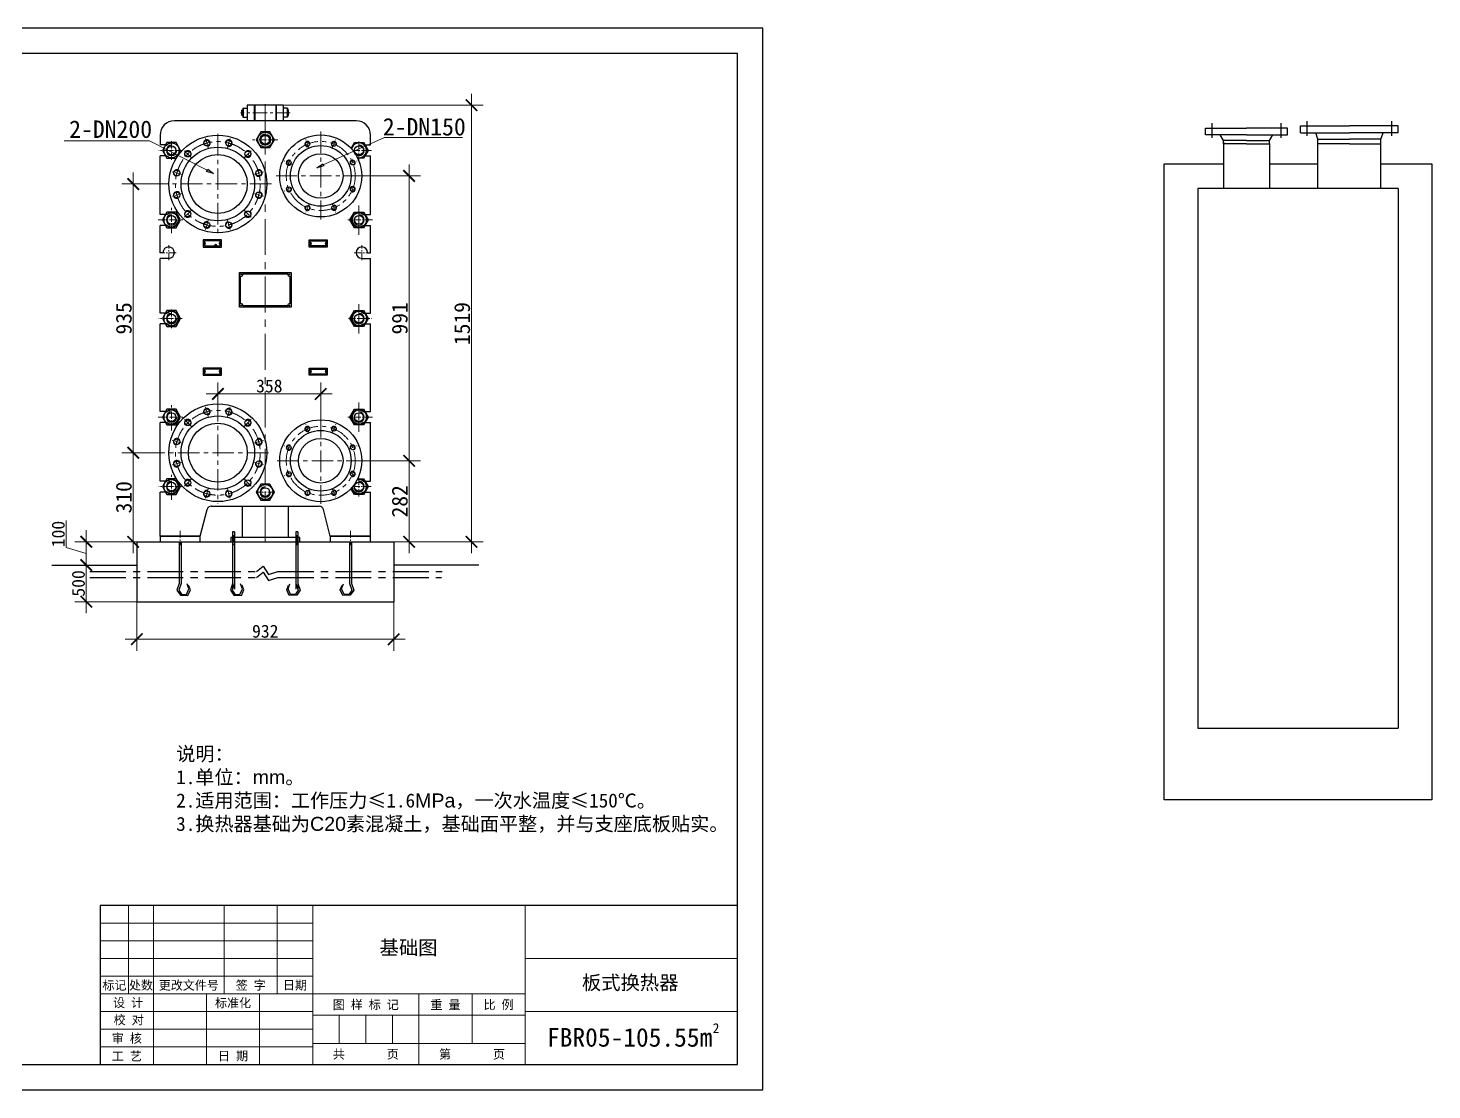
# Model space of a CAD drawing. Header units: millimetres. Extents: x 1175 to 55039, y -8947 to 3493.
# Drawn here: x 50155 to 55039, y -8947 to -5252 of the extents above; entities that cross this region are included whole.
import ezdxf
from ezdxf.enums import TextEntityAlignment as Align

# ---------------------------------------------------------------- set-up
doc = ezdxf.new("R2010")
doc.units = ezdxf.units.MM
doc.header["$LTSCALE"] = 10
doc.header["$MEASUREMENT"] = 0
doc.linetypes.add('CENTER', pattern=[2, 1.25, -0.25, 0.25, -0.25])
for name, color, linetype in [('1轮廓实线层', 7, 'Continuous'), ('2细线层', 4, 'Continuous'), ('3中心线层', 1, 'CENTER'), ('5剖面线层', 2, 'Continuous'), ('6文字层', 3, 'Continuous'), ('7标注层', 4, 'Continuous'), ('图框层', 7, 'Continuous'), ('粗实线', 7, 'Continuous')]:
    doc.layers.add(name, color=color, linetype=linetype)
doc.styles.get("Standard").update_dxf_attribs({"font": ''})
doc.styles.get('Standard').set_extended_font_data('SimSun')
doc.dimstyles.new('TH_GBDIM', dxfattribs={"dimscale": 10, "dimtxt": 4.5, "dimasz": 4, "dimexe": 4, "dimexo": 0, "dimgap": 0.5, "dimtad": 1, "dimdec": 0, "dimzin": 0, "dimdsep": 46, "dimtxsty": 'Standard', "dimblk": 'ARCHTICK', "dimcen": 2.5, "dimdle": 4, "dimclrd": 2, "dimclre": 3, "dimclrt": 3, "dimadec": 0, "dimazin": 0, "dimtfac": 0.714286, "dimtdec": 0, "dimtmove": 0, "dimatfit": 3, "dimfxl": 0, "dimtolj": 1, "dimtzin": 0, "dimlwd": 13, "dimlwe": 9, "dimarcsym": 0})

# ---------------------------------------------------------------- blocks, each defined once
blk = doc.blocks.new('*U31', base_point=(2786.6, 3693.4))
at = {"ltscale": 10}
blk.add_circle((2786.6, 3693.4), 26.1, dxfattribs=at)
at = {"layer": '1轮廓实线层', "ltscale": 10}
for p, q in [((2770.7, 3720.9), (2754.9, 3693.4)), ((2802.5, 3720.9), (2770.7, 3720.9)), ((2818.4, 3693.4), (2802.5, 3720.9)), ((2754.9, 3693.4), (2770.7, 3665.9)), ((2770.7, 3665.9), (2802.5, 3665.9)), ((2802.5, 3665.9), (2818.4, 3693.4))]:
    blk.add_line(p, q, dxfattribs=at)
blk.add_circle((2786.6, 3693.4), 15.3, dxfattribs=at)
at = {"layer": '2细线层', "ltscale": 10}
blk.add_arc((2786.6, 3693.4), 18, 90, 0, dxfattribs=at)
at = {"layer": '7标注层', "ltscale": 10}
blk.add_point((2786.6, 3693.4), dxfattribs=at)
blk = doc.blocks.new('_ARCHTICK')
at = {"color": 0, "linetype": 'ByBlock', "const_width": 0.15}
blk.add_lwpolyline([(-0.5, -0.5), (0.5, 0.5)], dxfattribs=at)
blk = doc.blocks.new('*D36')
at = {"layer": '1轮廓实线层', "color": 2, "lineweight": 13, "ltscale": 10}
blk.add_line((51480.8, -7079.7), (51480.8, -6717.7), dxfattribs=at)
at = {"layer": '1轮廓实线层', "color": 3, "lineweight": 9, "ltscale": 10}
for p, q in [((51337, -6757.7), (51520.8, -6757.7)), ((51346.3, -7039.7), (51520.8, -7039.7))]:
    blk.add_line(p, q, dxfattribs=at)
at = {"layer": 'Defpoints', "color": 0, "ltscale": 10}
for p in [(51337, -6757.7), (51480.8, -6757.7), (51346.3, -7039.7)]:
    blk.add_point(p, dxfattribs=at)
at = {"layer": '1轮廓实线层', "color": 2, "lineweight": 13, "ltscale": 10, "xscale": 40, "yscale": 40, "zscale": 40}
for p, rotation in [((51480.8, -6757.7), 90), ((51480.8, -7039.7), 270)]:
    blk.add_blockref('_ARCHTICK', p, dxfattribs=dict(at, rotation=rotation))
at = {"layer": '1轮廓实线层', "color": 3, "ltscale": 10, "insert": (51448.3, -6898.7), "char_height": 55, "attachment_point": 5, "rotation": 90}
blk.add_mtext('\\A1;282', dxfattribs=at)
blk = doc.blocks.new('*D37')
at = {"layer": '1轮廓实线层', "color": 2, "lineweight": 13, "ltscale": 10}
blk.add_line((51480.8, -6797.7), (51480.8, -5726.7), dxfattribs=at)
at = {"layer": '1轮廓实线层', "color": 3, "lineweight": 9, "ltscale": 10}
for p, q in [((51330.2, -5766.7), (51520.8, -5766.7)), ((51337, -6757.7), (51520.8, -6757.7))]:
    blk.add_line(p, q, dxfattribs=at)
at = {"layer": 'Defpoints', "color": 0, "ltscale": 10}
for p in [(51330.2, -5766.7), (51480.8, -5766.7), (51337, -6757.7)]:
    blk.add_point(p, dxfattribs=at)
at = {"layer": '1轮廓实线层', "color": 2, "lineweight": 13, "ltscale": 10, "xscale": 40, "yscale": 40, "zscale": 40}
for p, rotation in [((51480.8, -5766.7), 90), ((51480.8, -6757.7), 270)]:
    blk.add_blockref('_ARCHTICK', p, dxfattribs=dict(at, rotation=rotation))
at = {"layer": '1轮廓实线层', "color": 3, "ltscale": 10, "insert": (51448.3, -6262.2), "char_height": 55, "attachment_point": 5, "rotation": 90}
blk.add_mtext('\\A1;991', dxfattribs=at)
blk = doc.blocks.new('*D38')
at = {"layer": '1轮廓实线层', "color": 2, "lineweight": 13, "ltscale": 10}
blk.add_line((50520.9, -7079.7), (50520.9, -6689.7), dxfattribs=at)
at = {"layer": '1轮廓实线层', "color": 3, "lineweight": 9, "ltscale": 10}
for p, q in [((50631.5, -6729.7), (50480.9, -6729.7)), ((50614.3, -7039.7), (50480.9, -7039.7))]:
    blk.add_line(p, q, dxfattribs=at)
at = {"layer": 'Defpoints', "color": 0, "ltscale": 10}
for p in [(50520.9, -6729.7), (50631.5, -6729.7), (50614.3, -7039.7)]:
    blk.add_point(p, dxfattribs=at)
at = {"layer": '1轮廓实线层', "color": 2, "lineweight": 13, "ltscale": 10, "xscale": 40, "yscale": 40, "zscale": 40}
for p, rotation in [((50520.9, -6729.7), 90), ((50520.9, -7039.7), 270)]:
    blk.add_blockref('_ARCHTICK', p, dxfattribs=dict(at, rotation=rotation))
at = {"layer": '1轮廓实线层', "color": 3, "ltscale": 10, "insert": (50488.4, -6884.7), "char_height": 55, "attachment_point": 5, "rotation": 90}
blk.add_mtext('\\A1;310', dxfattribs=at)
blk = doc.blocks.new('*D39')
at = {"layer": '1轮廓实线层', "color": 2, "lineweight": 13, "ltscale": 10}
blk.add_line((50520.9, -6769.7), (50520.9, -5754.7), dxfattribs=at)
at = {"layer": '1轮廓实线层', "color": 3, "lineweight": 9, "ltscale": 10}
for p, q in [((50638, -5794.7), (50480.9, -5794.7)), ((50631.5, -6729.7), (50480.9, -6729.7))]:
    blk.add_line(p, q, dxfattribs=at)
at = {"layer": 'Defpoints', "color": 0, "ltscale": 10}
for p in [(50520.9, -5794.7), (50638, -5794.7), (50631.5, -6729.7)]:
    blk.add_point(p, dxfattribs=at)
at = {"layer": '1轮廓实线层', "color": 2, "lineweight": 13, "ltscale": 10, "xscale": 40, "yscale": 40, "zscale": 40}
for p, rotation in [((50520.9, -5794.7), 90), ((50520.9, -6729.7), 270)]:
    blk.add_blockref('_ARCHTICK', p, dxfattribs=dict(at, rotation=rotation))
at = {"layer": '1轮廓实线层', "color": 3, "ltscale": 10, "insert": (50488.4, -6262.2), "char_height": 55, "attachment_point": 5, "rotation": 90}
blk.add_mtext('\\A1;935', dxfattribs=at)
blk = doc.blocks.new('*D40')
at = {"layer": '1轮廓实线层', "color": 2, "lineweight": 13, "ltscale": 10}
blk.add_line((51697.9, -5480.7), (51697.9, -7079.7), dxfattribs=at)
at = {"layer": '1轮廓实线层', "color": 3, "lineweight": 9, "ltscale": 10}
for p, q in [((51042.9, -5520.7), (51737.9, -5520.7)), ((51346.3, -7039.7), (51737.9, -7039.7))]:
    blk.add_line(p, q, dxfattribs=at)
at = {"layer": 'Defpoints', "color": 0, "ltscale": 10}
for p in [(51042.9, -5520.7), (51346.3, -7039.7), (51697.9, -7039.7)]:
    blk.add_point(p, dxfattribs=at)
at = {"layer": '1轮廓实线层', "color": 2, "lineweight": 13, "ltscale": 10, "xscale": 40, "yscale": 40, "zscale": 40}
for p, rotation in [((51697.9, -5520.7), 90), ((51697.9, -7039.7), 270)]:
    blk.add_blockref('_ARCHTICK', p, dxfattribs=dict(at, rotation=rotation))
at = {"layer": '1轮廓实线层', "color": 3, "ltscale": 10, "insert": (51665.4, -6280.2), "char_height": 55, "attachment_point": 5, "rotation": 90}
blk.add_mtext('\\A1;1519', dxfattribs=at)
blk = doc.blocks.new('*D41')
at = {"layer": '1轮廓实线层', "color": 3, "lineweight": 9, "ltscale": 10}
for p, q in [((50533.5, -7248), (50533.5, -7418.6)), ((51427, -7248), (51427, -7418.6))]:
    blk.add_line(p, q, dxfattribs=at)
at = {"layer": '1轮廓实线层', "color": 2, "lineweight": 13, "ltscale": 10}
blk.add_line((51467, -7378.6), (50493.5, -7378.6), dxfattribs=at)
at = {"layer": 'Defpoints', "color": 0, "ltscale": 10}
for p in [(50533.5, -7248), (51427, -7248), (50533.5, -7378.6)]:
    blk.add_point(p, dxfattribs=at)
at = {"layer": '1轮廓实线层', "color": 2, "lineweight": 13, "ltscale": 10, "xscale": 40, "yscale": 40, "zscale": 40, "rotation": 180}
blk.add_blockref('_ARCHTICK', (50533.5, -7378.6), dxfattribs=at)
at = {"layer": '1轮廓实线层', "color": 2, "lineweight": 13, "ltscale": 10, "xscale": 40, "yscale": 40, "zscale": 40}
blk.add_blockref('_ARCHTICK', (51427, -7378.6), dxfattribs=at)
at = {"layer": '1轮廓实线层', "color": 3, "ltscale": 10, "insert": (50980.3, -7351.1), "char_height": 45, "attachment_point": 5}
blk.add_mtext('\\A1;932', dxfattribs=at)
blk = doc.blocks.new('*D42')
at = {"layer": '1轮廓实线层', "color": 3, "lineweight": 9, "ltscale": 10}
for p, q in [((50533.5, -7120.8), (50317.8, -7120.8)), ((50533.5, -7248), (50317.8, -7248))]:
    blk.add_line(p, q, dxfattribs=at)
at = {"layer": '1轮廓实线层', "color": 2, "lineweight": 13, "ltscale": 10}
blk.add_line((50357.8, -7288), (50357.8, -7080.8), dxfattribs=at)
at = {"layer": 'Defpoints', "color": 0, "ltscale": 10}
for p in [(50357.8, -7120.8), (50533.5, -7120.8), (50533.5, -7248)]:
    blk.add_point(p, dxfattribs=at)
at = {"layer": '1轮廓实线层', "color": 2, "lineweight": 13, "ltscale": 10, "xscale": 40, "yscale": 40, "zscale": 40}
for p, rotation in [((50357.8, -7120.8), 90), ((50357.8, -7248), 270)]:
    blk.add_blockref('_ARCHTICK', p, dxfattribs=dict(at, rotation=rotation))
at = {"layer": '1轮廓实线层', "color": 3, "ltscale": 10, "insert": (50330.3, -7184.4), "char_height": 45, "attachment_point": 5, "rotation": 90}
blk.add_mtext('\\A1;500', dxfattribs=at)
blk = doc.blocks.new('*D43')
at = {"layer": '1轮廓实线层', "color": 2, "lineweight": 13, "ltscale": 10}
for p, q in [((50287.8, -7059.3), (50287.8, -6965.8)), ((50357.8, -7160.8), (50357.8, -6999.7)), ((50357.8, -7080.3), (50287.8, -7059.3))]:
    blk.add_line(p, q, dxfattribs=at)
at = {"layer": '1轮廓实线层', "color": 3, "lineweight": 9, "ltscale": 10}
for p, q in [((50533.5, -7039.7), (50317.8, -7039.7)), ((50533.5, -7120.8), (50317.8, -7120.8))]:
    blk.add_line(p, q, dxfattribs=at)
at = {"layer": 'Defpoints', "color": 0, "ltscale": 10}
for p in [(50357.8, -7039.7), (50533.5, -7039.7), (50533.5, -7120.8)]:
    blk.add_point(p, dxfattribs=at)
at = {"layer": '1轮廓实线层', "color": 2, "lineweight": 13, "ltscale": 10, "xscale": 40, "yscale": 40, "zscale": 40}
for p, rotation in [((50357.8, -7039.7), 90), ((50357.8, -7120.8), 270)]:
    blk.add_blockref('_ARCHTICK', p, dxfattribs=dict(at, rotation=rotation))
at = {"layer": '1轮廓实线层', "color": 3, "ltscale": 10, "insert": (50260.3, -7012.6), "char_height": 45, "attachment_point": 5, "rotation": 90}
blk.add_mtext('\\A1;100', dxfattribs=at)
blk = doc.blocks.new('*D52')
at = {"layer": '1轮廓实线层', "color": 3, "lineweight": 9, "ltscale": 10}
for p, q in [((50815.3, -6546.4), (50815.3, -6485.2)), ((51173.3, -6602.2), (51173.3, -6485.2))]:
    blk.add_line(p, q, dxfattribs=at)
at = {"layer": '1轮廓实线层', "color": 2, "lineweight": 13, "ltscale": 10}
blk.add_line((50775.3, -6525.2), (51213.3, -6525.2), dxfattribs=at)
at = {"layer": 'Defpoints', "color": 0, "ltscale": 10}
for p in [(51173.3, -6525.2), (50815.3, -6546.4), (51173.3, -6602.2)]:
    blk.add_point(p, dxfattribs=at)
at = {"layer": '1轮廓实线层', "color": 2, "lineweight": 13, "ltscale": 10, "xscale": 40, "yscale": 40, "zscale": 40, "rotation": 180}
blk.add_blockref('_ARCHTICK', (50815.3, -6525.2), dxfattribs=at)
at = {"layer": '1轮廓实线层', "color": 2, "lineweight": 13, "ltscale": 10, "xscale": 40, "yscale": 40, "zscale": 40}
blk.add_blockref('_ARCHTICK', (51173.3, -6525.2), dxfattribs=at)
at = {"layer": '1轮廓实线层', "color": 3, "ltscale": 10, "insert": (50994.3, -6497.7), "char_height": 45, "attachment_point": 5}
blk.add_mtext('\\A1;358', dxfattribs=at)

msp = doc.modelspace()

# ---------------------------------------------------------------- linework, layer by layer
for p, q in [((50898.9, -5555), (50898.9, -5538.3)), ((50900.6, -5556.6), (50900.6, -5536.6)), ((50943.2, -5520.7), (50917.7, -5520.7)), ((51016.7, -5520.7), (50944.4, -5520.7)), ((51042.9, -5520.7), (51018, -5520.7)), ((51060, -5556.6), (51060, -5536.6)), ((51061.6, -5555), (51061.6, -5538.3)), ((51296.3, -5574.7), (50664.3, -5574.7)), ((50614.3, -5624.7), (50614.3, -5658.7)), ((51346.3, -5658.7), (51346.3, -5624.7)), ((50614.3, -6033.7), (50614.3, -5938.7)), ((51346.3, -6033.7), (51346.3, -5938.7)), ((50614.3, -6243.7), (50614.3, -6053.7)), ((51346.3, -6243.7), (51346.3, -6053.7)), ((50614.3, -6586.7), (50614.3, -6281.7)), ((51346.3, -6586.7), (51346.3, -6281.7)), ((50614.3, -6828.7), (50614.3, -6624.7)), ((51346.3, -6828.7), (51346.3, -6624.7)), ((50614.3, -7019.7), (50614.3, -6866.7)), ((51346.3, -7019.7), (51346.3, -6866.7)), ((50754.3, -7019.7), (50777.7, -6927.5)), ((50792.4, -6915.7), (51168.2, -6915.7)), ((50900.3, -6915.7), (50900.3, -7024.7)), ((51060.3, -6915.7), (51060.3, -7024.7)), ((51206.3, -7019.7), (51182.8, -6927.5)), ((50614.3, -7019.7), (50754.3, -7019.7)), ((50614.3, -7019.7), (50614.3, -7039.7)), ((50754.3, -7019.7), (50614.3, -7019.7)), ((50754.3, -7039.7), (50754.3, -7019.7)), ((51100.3, -7024.7), (50860.3, -7024.7)), ((50860.3, -7024.7), (50860.3, -7039.7)), ((51100.3, -7039.7), (51100.3, -7024.7)), ((51206.3, -7019.7), (51346.3, -7019.7)), ((51206.3, -7019.7), (51206.3, -7039.7)), ((51346.3, -7019.7), (51206.3, -7019.7)), ((51346.3, -7039.7), (51346.3, -7019.7)), ((50614.3, -7039.7), (50754.3, -7039.7)), ((50860.3, -7039.7), (51100.3, -7039.7)), ((51206.3, -7039.7), (51346.3, -7039.7))]:
    msp.add_line(p, q)
at = {"ltscale": 10}
for p, q in [((50917.7, -5520.7), (50917.7, -5574.7)), ((50917.7, -5543.9), (50917.7, -5544)), ((50943.2, -5572.7), (50943.2, -5520.7)), ((50944.4, -5520.7), (50944.4, -5574.7)), ((51016.7, -5520.7), (51016.7, -5574.7)), ((51018, -5520.7), (51018, -5574.7)), ((51042.9, -5520.7), (51042.9, -5574.7)), ((50943.2, -5574.7), (50943.2, -5572.1)), ((50944.4, -5571.8), (50944.4, -5572.5))]:
    msp.add_line(p, q, dxfattribs=at)
at = {"color": 3}
for p, q in [((54251.1, -5623.9), (54251.1, -5599.9)), ((54251.1, -5599.9), (54393.6, -5599.9)), ((54273.6, -5634.1), (54273.6, -5583)), ((54536.1, -5599.9), (54393.6, -5599.9)), ((54513.6, -5634.1), (54513.6, -5583)), ((54536.1, -5623.9), (54536.1, -5599.9)), ((54581.6, -5616.9), (54581.6, -5592.9)), ((54581.6, -5592.9), (54751.6, -5592.9)), ((54604.1, -5627.1), (54604.1, -5576)), ((54921.6, -5592.9), (54751.6, -5592.9)), ((54899.1, -5627.1), (54899.1, -5576)), ((54921.6, -5616.9), (54921.6, -5592.9)), ((54393.6, -5623.9), (54251.1, -5623.9)), ((54314.1, -5642.9), (54301.6, -5623.9)), ((54314.1, -5654.9), (54314.1, -5642.9)), ((54393.6, -5642.9), (54314.1, -5642.9)), ((54314.1, -5648.9), (54314.1, -5810.9)), ((54393.6, -5654.9), (54314.1, -5654.9)), ((54393.6, -5623.9), (54536.1, -5623.9)), ((54393.6, -5642.9), (54473.1, -5642.9)), ((54393.6, -5654.9), (54473.1, -5654.9)), ((54473.1, -5642.9), (54485.6, -5623.9)), ((54473.1, -5654.9), (54473.1, -5642.9)), ((54473.1, -5654.9), (54473.1, -5810.9)), ((54581.6, -5616.9), (54751.6, -5616.9)), ((54642.1, -5638.9), (54634.6, -5616.9)), ((54642.1, -5810.9), (54642.1, -5638.9)), ((54642.1, -5638.9), (54751.6, -5638.9)), ((54751.6, -5654.9), (54642.1, -5654.9)), ((54921.6, -5616.9), (54751.6, -5616.9)), ((54861.1, -5638.9), (54751.6, -5638.9)), ((54751.6, -5654.9), (54861.1, -5654.9)), ((54861.1, -5638.9), (54868.6, -5616.9)), ((54861.1, -5810.9), (54861.1, -5638.9)), ((54106.6, -5724.6), (54314.1, -5724.6)), ((54106.6, -7937.6), (54106.6, -5724.6)), ((54473.1, -5724.6), (54642.1, -5724.6)), ((54861.1, -5724.6), (55038.6, -5724.6)), ((55038.6, -5724.6), (55038.6, -6887.6)), ((55038.6, -5724.6), (55038.6, -7937.6)), ((54314.1, -5810.9), (54224.4, -5810.9)), ((54224.4, -5810.9), (54224.4, -7687.5)), ((54920.7, -5810.9), (54314.1, -5810.9)), ((54920.7, -5810.9), (54920.7, -7687.5)), ((54224.4, -7687.5), (54920.7, -7687.5)), ((55038.6, -7937.6), (54106.6, -7937.6)), ((55038.6, -7937.6), (54106.6, -7937.6))]:
    msp.add_line(p, q, dxfattribs=at)
at = {"ltscale": 10}
for centre in [(50980.3, -5640.7), (50654.3, -5677.7), (50654.3, -5919.7), (51306.3, -5919.7), (50654.3, -6262.7), (51306.3, -6262.7), (50654.3, -6605.7), (51306.3, -6605.7), (50654.3, -6847.7)]:
    msp.add_circle(centre, 26.1, dxfattribs=at)
for centre, radius, start, end in [((50664.3, -5624.7), 50, 90, 180), ((51296.3, -5624.7), 50, 0, 90), ((50792.4, -6930.7), 15, 90, 167.7749), ((51168.2, -6930.7), 15, 12.2251, 90)]:
    msp.add_arc(centre, radius, start, end)
for centre, start, end in [((51306.3, -5677.7), 258.0732, 169.5032), ((51306.3, -6847.7), 188.6185, 103.208)]:
    msp.add_arc(centre, 26.1, start, end, dxfattribs=at)
at = {"layer": '1轮廓实线层', "ltscale": 10}
for p, q in [((50900.6, -5536.6), (50898.9, -5538.3)), ((50900.6, -5556.6), (50898.9, -5555)), ((50900.6, -5536.6), (50902.8, -5536.6)), ((50900.6, -5556.6), (50902.8, -5556.6)), ((50902.8, -5531.3), (50917.7, -5531.3)), ((50902.8, -5531.3), (50902.8, -5561.9)), ((50902.8, -5561.9), (50917.7, -5561.9)), ((51057.7, -5531.3), (51042.8, -5531.3)), ((51057.7, -5561.9), (51042.8, -5561.9)), ((51057.7, -5531.3), (51057.7, -5561.9)), ((51060, -5536.6), (51057.7, -5536.6)), ((51060, -5556.6), (51057.7, -5556.6)), ((51060, -5536.6), (51061.6, -5538.3)), ((51060, -5556.6), (51061.6, -5555)), ((50964.4, -5613.2), (50948.5, -5640.7)), ((50996.1, -5613.2), (50964.4, -5613.2)), ((51012, -5640.7), (50996.1, -5613.2)), ((50633.5, -5658.7), (50614.3, -5658.7)), ((50638.4, -5650.2), (50622.5, -5677.7)), ((50670.1, -5650.2), (50638.4, -5650.2)), ((50686, -5677.7), (50670.1, -5650.2)), ((50948.5, -5640.7), (50964.4, -5668.2)), ((50996.1, -5668.2), (51012, -5640.7)), ((51278.6, -5670.7), (51290.4, -5650.2)), ((51290.4, -5650.2), (51322.1, -5650.2)), ((51322.1, -5650.2), (51338, -5677.7)), ((51327.1, -5658.7), (51346.3, -5658.7)), ((50633.5, -5696.7), (50614.3, -5696.7)), ((50614.3, -5900.7), (50614.3, -5696.7)), ((50622.5, -5677.7), (50638.4, -5705.2)), ((50638.4, -5705.2), (50670.1, -5705.2)), ((50670.1, -5705.2), (50686, -5677.7)), ((50964.4, -5668.2), (50996.1, -5668.2)), ((51322.1, -5705.2), (51301.8, -5705.2)), ((51338, -5677.7), (51322.1, -5705.2)), ((51327.1, -5696.7), (51346.3, -5696.7)), ((51346.3, -5900.7), (51346.3, -5696.7)), ((50633.5, -5900.7), (50614.3, -5900.7)), ((50639.6, -5900.7), (50614.3, -5900.7)), ((50638.4, -5892.2), (50622.5, -5919.7)), ((50670.1, -5892.2), (50638.4, -5892.2)), ((50686, -5919.7), (50670.1, -5892.2)), ((51274.5, -5919.7), (51290.4, -5892.2)), ((51290.4, -5892.2), (51322.1, -5892.2)), ((51320.9, -5900.7), (51346.3, -5900.7)), ((51322.1, -5892.2), (51338, -5919.7)), ((51327.1, -5900.7), (51346.3, -5900.7)), ((50633.5, -5938.7), (50614.3, -5938.7)), ((50639.6, -5938.7), (50614.3, -5938.7)), ((50622.5, -5919.7), (50638.4, -5947.2)), ((50638.4, -5947.2), (50670.1, -5947.2)), ((50670.1, -5947.2), (50686, -5919.7)), ((51290.4, -5947.2), (51274.5, -5919.7)), ((51322.1, -5947.2), (51290.4, -5947.2)), ((51320.9, -5938.7), (51346.3, -5938.7)), ((51338, -5919.7), (51322.1, -5947.2)), ((51327.1, -5938.7), (51346.3, -5938.7)), ((50624.3, -6033.7), (50614.3, -6033.7)), ((50644.3, -6053.7), (50614.3, -6053.7)), ((51316.3, -6053.7), (51346.3, -6053.7)), ((51336.3, -6033.7), (51346.3, -6033.7)), ((50639.6, -6243.7), (50614.3, -6243.7)), ((50633.5, -6243.7), (50614.3, -6243.7)), ((50638.4, -6235.2), (50622.5, -6262.7)), ((50670.1, -6235.2), (50638.4, -6235.2)), ((50686, -6262.7), (50670.1, -6235.2)), ((51274.5, -6262.7), (51290.4, -6235.2)), ((51290.4, -6235.2), (51322.1, -6235.2)), ((51320.9, -6243.7), (51346.3, -6243.7)), ((51322.1, -6235.2), (51338, -6262.7)), ((51327.1, -6243.7), (51346.3, -6243.7)), ((50639.6, -6281.7), (50614.3, -6281.7)), ((50633.5, -6281.7), (50614.3, -6281.7)), ((50622.5, -6262.7), (50638.4, -6290.2)), ((50638.4, -6290.2), (50670.1, -6290.2)), ((50670.1, -6290.2), (50686, -6262.7)), ((51290.4, -6290.2), (51274.5, -6262.7)), ((51322.1, -6290.2), (51290.4, -6290.2)), ((51320.9, -6281.7), (51346.3, -6281.7)), ((51338, -6262.7), (51322.1, -6290.2)), ((51327.1, -6281.7), (51346.3, -6281.7)), ((50633.5, -6586.7), (50614.3, -6586.7)), ((50639.6, -6586.7), (50614.3, -6586.7)), ((50638.4, -6578.2), (50622.5, -6605.7)), ((50670.1, -6578.2), (50638.4, -6578.2)), ((50686, -6605.7), (50670.1, -6578.2)), ((51274.5, -6605.7), (51290.4, -6578.2)), ((51290.4, -6578.2), (51322.1, -6578.2)), ((51320.9, -6586.7), (51346.3, -6586.7)), ((51322.1, -6578.2), (51338, -6605.7)), ((51327.1, -6586.7), (51346.3, -6586.7)), ((50633.5, -6624.7), (50614.3, -6624.7)), ((50639.6, -6624.7), (50614.3, -6624.7)), ((50622.5, -6605.7), (50638.4, -6633.2)), ((50638.4, -6633.2), (50670.1, -6633.2)), ((50670.1, -6633.2), (50686, -6605.7)), ((51290.4, -6633.2), (51274.5, -6605.7)), ((51322.1, -6633.2), (51290.4, -6633.2)), ((51320.9, -6624.7), (51346.3, -6624.7)), ((51338, -6605.7), (51322.1, -6633.2)), ((51327.1, -6624.7), (51346.3, -6624.7)), ((50639.6, -6828.7), (50614.3, -6828.7)), ((50633.5, -6828.7), (50614.3, -6828.7)), ((50638.4, -6820.2), (50622.5, -6847.7)), ((50670.1, -6820.2), (50638.4, -6820.2)), ((50686, -6847.7), (50670.1, -6820.2)), ((51301.3, -6820.2), (51322.1, -6820.2)), ((51320.9, -6828.7), (51346.3, -6828.7)), ((51322.1, -6820.2), (51338, -6847.7)), ((51327.1, -6828.7), (51346.3, -6828.7)), ((50639.6, -6866.7), (50614.3, -6866.7)), ((50633.5, -6866.7), (50614.3, -6866.7)), ((50622.5, -6847.7), (50638.4, -6875.2)), ((50638.4, -6875.2), (50670.1, -6875.2)), ((50670.1, -6875.2), (50686, -6847.7)), ((51290.4, -6875.2), (51278.2, -6854.1)), ((51322.1, -6875.2), (51290.4, -6875.2)), ((51320.9, -6866.7), (51346.3, -6866.7)), ((51338, -6847.7), (51322.1, -6875.2)), ((51327.1, -6866.7), (51346.3, -6866.7)), ((50866.9, -7005.2), (50866.9, -7204.9)), ((50873.8, -7005.2), (50866.9, -7005.2)), ((50873.8, -7005.2), (50873.8, -7204.9)), ((51086.9, -7005.2), (51086.9, -7204.9)), ((51093.8, -7005.2), (51086.9, -7005.2)), ((51093.8, -7005.2), (51093.8, -7204.9)), ((50533.5, -7039.7), (51427, -7039.7)), ((50533.5, -7039.7), (50533.5, -7248)), ((50680.9, -7039.7), (50680.9, -7184.8)), ((50687.8, -7039.7), (50687.8, -7184.8)), ((50866.9, -7039.7), (50866.9, -7184.8)), ((50873.8, -7039.7), (50873.8, -7184.8)), ((51086.9, -7039.8), (51086.9, -7184.9)), ((51093.8, -7039.8), (51093.8, -7184.9)), ((51272.9, -7039.8), (51272.9, -7184.9)), ((51279.8, -7039.8), (51279.8, -7184.9)), ((51427, -7039.7), (51427, -7248)), ((50237.8, -7120.8), (50533.5, -7120.8)), ((50950.1, -7142.6), (50973.3, -7124.1)), ((50973.3, -7124.1), (50991, -7153)), ((51722.8, -7120.8), (51427, -7120.8)), ((50950.1, -7164), (50973.3, -7145.5)), ((50973.3, -7145.5), (50991, -7174.3)), ((50991, -7153), (51024.1, -7142.6)), ((50991, -7174.3), (51024.1, -7164)), ((50680.9, -7184.8), (50672.8, -7208.3)), ((50672.8, -7208.3), (50685.1, -7225.4)), ((50687.8, -7184.8), (50679.7, -7208.3)), ((50679.7, -7208.3), (50688.9, -7221.9)), ((50685.1, -7225.4), (50711.1, -7226.3)), ((50688.9, -7221.9), (50706.2, -7222.5)), ((50706.2, -7222.5), (50714.9, -7203.3)), ((50714.9, -7203.3), (50708.5, -7186.2)), ((50711.1, -7226.3), (50719.7, -7207.2)), ((50719.7, -7207.2), (50713.4, -7190)), ((50866.9, -7184.8), (50858.8, -7208.3)), ((50858.8, -7208.3), (50871.1, -7225.4)), ((50873.8, -7184.8), (50865.7, -7208.3)), ((50865.7, -7208.3), (50874.9, -7221.9)), ((50871.1, -7225.4), (50897.1, -7226.3)), ((50874.9, -7221.9), (50892.2, -7222.5)), ((50892.2, -7222.5), (50900.9, -7203.3)), ((50900.9, -7203.3), (50894.5, -7186.2)), ((50897.1, -7226.3), (50905.7, -7207.2)), ((50905.7, -7207.2), (50899.4, -7190)), ((51055, -7207.3), (51061.4, -7190.2)), ((51063.6, -7226.4), (51055, -7207.3)), ((51059.8, -7203.5), (51066.2, -7186.3)), ((51068.5, -7222.6), (51059.8, -7203.5)), ((51089.6, -7225.5), (51063.6, -7226.4)), ((51085.8, -7222), (51068.5, -7222.6)), ((51095, -7208.4), (51085.8, -7222)), ((51086.9, -7184.9), (51095, -7208.4)), ((51101.9, -7208.4), (51089.6, -7225.5)), ((51093.8, -7184.9), (51101.9, -7208.4)), ((51241, -7207.3), (51247.4, -7190.2)), ((51249.6, -7226.4), (51241, -7207.3)), ((51245.8, -7203.5), (51252.2, -7186.3)), ((51254.5, -7222.6), (51245.8, -7203.5)), ((51275.6, -7225.5), (51249.6, -7226.4)), ((51271.8, -7222), (51254.5, -7222.6)), ((51281, -7208.4), (51271.8, -7222)), ((51272.9, -7184.9), (51281, -7208.4)), ((51287.9, -7208.4), (51275.6, -7225.5)), ((51279.8, -7184.9), (51287.9, -7208.4)), ((50533.5, -7248), (51427, -7248))]:
    msp.add_line(p, q, dxfattribs=at)
at = {"layer": '1轮廓实线层'}
for p, q in [((50764.6, -5989), (50764.6, -6014)), ((50827.6, -5989), (50764.6, -5989)), ((50823.6, -5993), (50768.6, -5993)), ((50768.6, -5993), (50768.6, -5997.9)), ((50768.6, -6005.1), (50768.6, -6010)), ((50823.6, -5997.9), (50823.6, -5993)), ((50823.6, -6010), (50823.6, -6005.1)), ((50827.6, -6014), (50827.6, -5989)), ((51133, -6014), (51133, -5989)), ((51133, -5989), (51196, -5989)), ((51137, -5997.9), (51137, -5993)), ((51137, -5993), (51192, -5993)), ((51137, -6010), (51137, -6005.1)), ((51192, -5993), (51192, -5997.9)), ((51192, -6005.1), (51192, -6010)), ((51196, -5989), (51196, -6014)), ((50764.6, -6014), (50827.6, -6014)), ((50768.6, -6010), (50823.6, -6010)), ((51196, -6014), (51133, -6014)), ((51192, -6010), (51137, -6010)), ((50890.3, -6103), (51070.3, -6103)), ((50890.3, -6223), (50890.3, -6103)), ((51070.3, -6103), (51070.3, -6223)), ((50894.3, -6211.4), (50894.3, -6114.7)), ((50901.9, -6107), (51058.6, -6107)), ((51066.3, -6114.7), (51066.3, -6211.4)), ((51070.3, -6223), (50890.3, -6223)), ((51058.6, -6219), (50901.9, -6219)), ((50764.6, -6434.9), (50764.6, -6459.9)), ((50827.6, -6434.9), (50764.6, -6434.9)), ((50768.6, -6438.9), (50768.6, -6443.8)), ((50823.6, -6438.9), (50768.6, -6438.9)), ((50823.6, -6443.8), (50823.6, -6438.9)), ((50827.6, -6459.9), (50827.6, -6434.9)), ((51133, -6459.9), (51133, -6434.9)), ((51133, -6434.9), (51196, -6434.9)), ((51137, -6443.8), (51137, -6438.9)), ((51137, -6438.9), (51192, -6438.9)), ((51192, -6438.9), (51192, -6443.8)), ((51196, -6434.9), (51196, -6459.9)), ((50764.6, -6459.9), (50827.6, -6459.9)), ((50768.6, -6451), (50768.6, -6455.9)), ((50768.6, -6455.9), (50823.6, -6455.9)), ((50823.6, -6455.9), (50823.6, -6451)), ((51196, -6459.9), (51133, -6459.9)), ((51137, -6455.9), (51137, -6451)), ((51192, -6455.9), (51137, -6455.9)), ((51192, -6451), (51192, -6455.9))]:
    msp.add_line(p, q, dxfattribs=at)
at = {"layer": '1轮廓实线层', "color": 2, "lineweight": 13, "ltscale": 10, "extrusion": (0, 1, 0)}
for points, elevation in [([(-50577.2, 0), (-50280.4, 0)], -5644.3), ([(-51395.3, 0), (-51666.4, 0)], -5632.8)]:
    msp.add_lwpolyline(points, dxfattribs=dict(at, elevation=elevation))
at = {"layer": '1轮廓实线层', "color": 2, "lineweight": 13, "ltscale": 10, "extrusion": (-0.455939, -0.890011, 0), "elevation": -18036.7}
msp.add_lwpolyline([(47813.4, 0), (47587.7, 0)], dxfattribs=at)
at = {"layer": '1轮廓实线层', "color": 2, "lineweight": 13, "ltscale": 10, "extrusion": (-0.407105, 0.913382, 0), "elevation": -26068.2}
msp.add_lwpolyline([(-44417, 0), (-44650.3, 0)], dxfattribs=at)
at = {"layer": '1轮廓实线层', "ltscale": 10}
for centre, radius in [((50654.3, -5677.7), 15.3), ((50815.3, -5794.7), 170), ((50777.1, -5652.2), 10), ((50853.4, -5652.2), 10), ((50980.3, -5640.7), 18.5), ((50980.3, -5640.7), 15.3), ((51173.3, -5766.7), 142.5), ((51173.3, -5766.7), 105.5), ((51127.3, -5655.9), 7.5), ((51219.2, -5655.9), 7.5), ((51306.3, -5677.7), 15.3), ((50815.3, -5794.7), 128), ((50711, -5690.4), 10), ((50815.3, -5794.7), 102.5), ((50919.6, -5690.4), 10), ((51062.4, -5720.8), 7.5), ((51173.3, -5766.7), 77.5), ((51284.1, -5720.8), 7.5), ((50672.8, -5756.5), 10), ((50957.7, -5756.5), 10), ((51062.4, -5812.6), 7.5), ((51284.1, -5812.6), 7.5), ((50672.8, -5832.9), 10), ((50957.7, -5832.9), 10), ((50654.3, -5919.7), 15.3), ((50711, -5899), 10), ((50919.6, -5899), 10), ((51127.3, -5877.6), 7.5), ((51219.2, -5877.6), 7.5), ((51306.3, -5919.7), 15.3), ((50777.1, -5937.2), 10), ((50853.4, -5937.2), 10), ((50654.3, -6262.7), 15.3), ((51306.3, -6262.7), 15.3), ((50654.3, -6605.7), 15.3), ((50815.3, -6729.7), 170), ((50777.1, -6587.2), 10), ((50853.4, -6587.2), 10), ((51306.3, -6605.7), 15.3), ((50815.3, -6729.7), 128), ((50711, -6625.4), 10), ((50815.3, -6729.7), 102.5), ((50919.6, -6625.4), 10), ((51173.3, -6757.7), 142.5), ((51127.3, -6646.9), 7.5), ((51219.2, -6646.9), 7.5), ((50672.8, -6691.5), 10), ((50957.7, -6691.5), 10), ((51173.3, -6757.7), 105.5), ((51173.3, -6757.7), 77.5), ((51062.4, -6711.8), 7.5), ((51284.1, -6711.8), 7.5), ((50672.8, -6767.9), 10), ((50957.7, -6767.9), 10), ((50654.3, -6847.7), 15.3), ((50711, -6834), 10), ((50919.6, -6834), 10), ((51062.4, -6803.6), 7.5), ((51284.1, -6803.6), 7.5), ((51306.3, -6847.7), 15.3), ((50777.1, -6872.2), 10), ((50853.4, -6872.2), 10), ((51127.3, -6868.6), 7.5), ((51219.2, -6868.6), 7.5)]:
    msp.add_circle(centre, radius, dxfattribs=at)
at = {"layer": '1轮廓实线层'}
for centre, radius in [((50768.6, -6001.5), 1.3), ((50823.6, -6001.5), 1.3), ((51137, -6001.5), 1.3), ((51192, -6001.5), 1.3), ((50896.3, -6109), 1.25), ((51064.3, -6109), 1.25), ((50896.3, -6217), 1.25), ((51064.3, -6217), 1.25), ((50768.6, -6447.4), 1.3), ((50823.6, -6447.4), 1.3), ((51137, -6447.4), 1.3), ((51192, -6447.4), 1.3)]:
    msp.add_circle(centre, radius, dxfattribs=at)
at = {"layer": '1轮廓实线层', "ltscale": 10}
for centre, radius, start, end in [((50920.2, -5539), 17.3, 153.878, 206.122), ((50920.2, -5554.3), 17.3, 153.878, 206.122), ((51040.4, -5539), 17.3, 333.878, 26.122), ((51040.4, -5554.3), 17.3, 333.878, 26.122), ((50654.3, -5919.7), 24, 232.3415, 127.6585), ((51306.3, -5919.7), 24, 52.3415, 307.6585), ((50644.3, -6033.7), 20, 270, 180), ((51316.3, -6033.7), 20, 0, 270), ((50654.3, -6262.7), 24, 232.3415, 127.6585), ((51306.3, -6262.7), 24, 52.3415, 307.6585), ((50654.3, -6605.7), 24, 232.3415, 127.6585), ((51306.3, -6605.7), 24, 52.3415, 307.6585), ((50654.3, -6847.7), 24, 232.3415, 127.6585), ((51306.3, -6847.7), 24, 52.3415, 107.7277), ((51306.3, -6847.7), 24, 184.1005, 307.6585)]:
    msp.add_arc(centre, radius, start, end, dxfattribs=at)
at = {"layer": '1轮廓实线层'}
for centre, radius, start, end in [((50768.6, -6001.5), 3.6, 270, 90), ((50823.6, -6001.5), 3.6, 90, 270), ((51137, -6001.5), 3.6, 270, 90), ((51192, -6001.5), 3.6, 90, 270), ((50896.3, -6109), 6, 250.5288, 19.4712), ((51064.3, -6109), 6, 160.5288, 289.4712), ((50896.3, -6217), 6, 340.5288, 109.4712), ((51064.3, -6217), 6, 70.5288, 199.4712), ((50768.6, -6447.4), 3.6, 270, 90), ((50823.6, -6447.4), 3.6, 90, 270), ((51137, -6447.4), 3.6, 270, 90), ((51192, -6447.4), 3.6, 90, 270)]:
    msp.add_arc(centre, radius, start, end, dxfattribs=at)
at = {"layer": '2细线层', "ltscale": 10}
for p, q in [((50898.9, -5538.3), (50902.8, -5538.3)), ((50898.9, -5555), (50902.8, -5555)), ((51061.6, -5538.3), (51057.7, -5538.3)), ((51061.6, -5555), (51057.7, -5555))]:
    msp.add_line(p, q, dxfattribs=at)
at = {"layer": '2细线层', "color": 2, "lineweight": 13}
for p, q in [((50504.9, -8612.4), (50504.9, -8304.6)), ((50591.1, -8612.4), (50591.1, -8304.6)), ((50837.4, -8612.4), (50837.4, -8304.6)), ((51022.2, -8612.4), (51022.2, -8304.6)), ((51145.3, -8858.7), (51145.3, -8304.6)), ((51884.2, -8858.7), (51884.2, -8304.6)), ((51145.3, -8366.1), (50406.4, -8366.1)), ((50406.4, -8366.1), (51145.3, -8366.1)), ((50406.4, -8427.7), (51145.3, -8427.7)), ((50406.4, -8427.7), (51145.3, -8427.7)), ((51145.3, -8427.7), (51145.3, -8489.3)), ((51145.3, -8489.3), (50406.4, -8489.3)), ((50406.4, -8489.3), (51145.3, -8489.3)), ((51884.2, -8489.3), (52623.1, -8489.3)), ((50406.4, -8550.9), (51145.3, -8550.9)), ((50406.4, -8612.4), (51884.2, -8612.4)), ((50591.1, -8858.7), (50591.1, -8612.4)), ((50775.9, -8858.7), (50775.9, -8612.4)), ((50960.6, -8858.7), (50960.6, -8612.4)), ((51514.8, -8858.7), (51514.8, -8612.4)), ((51699.5, -8784.8), (51699.5, -8612.4)), ((50406.4, -8674), (51145.3, -8674)), ((50406.4, -8674), (51145.3, -8674)), ((51145.3, -8686.3), (51884.2, -8686.3)), ((51237.7, -8686.3), (51237.7, -8784.8)), ((51237.7, -8784.8), (51237.7, -8686.3)), ((51330, -8784.8), (51330, -8686.3)), ((51330, -8784.8), (51330, -8686.3)), ((51422.4, -8686.3), (51422.4, -8784.8)), ((51422.4, -8784.8), (51422.4, -8686.3)), ((51884.2, -8674), (52623.1, -8674)), ((51145.3, -8735.6), (50406.4, -8735.6)), ((50406.4, -8735.6), (51145.3, -8735.6)), ((51145.3, -8784.8), (51884.2, -8784.8)), ((50406.4, -8797.2), (51145.3, -8797.2)), ((50406.4, -8797.2), (51145.3, -8797.2))]:
    msp.add_line(p, q, dxfattribs=at)
at = {"layer": '2细线层', "ltscale": 10}
for centre, start, end in [((50654.3, -5677.7), 90, 0), ((50980.3, -5640.7), 90, 0), ((51306.3, -5677.7), 180, 90), ((50654.3, -5919.7), 90, 0), ((51306.3, -5919.7), 180, 90), ((50654.3, -6262.7), 90, 0), ((51306.3, -6262.7), 180, 90), ((50654.3, -6605.7), 90, 0), ((51306.3, -6605.7), 180, 90), ((50654.3, -6847.7), 90, 0), ((51306.3, -6847.7), 180, 90)]:
    msp.add_arc(centre, 18, start, end, dxfattribs=at)
at = {"layer": '3中心线层', "color": 2, "lineweight": 13, "ltscale": 10}
msp.add_line((50980.3, -5516.6), (50980.3, -7051.5), dxfattribs=at)
at = {"layer": '3中心线层', "color": 2, "lineweight": 13, "ltscale": 4}
msp.add_line((51067, -5546.6), (50894.5, -5546.6), dxfattribs=at)
at = {"layer": '3中心线层', "color": 2, "lineweight": 13, "ltscale": 2}
for p, q in [((50980.3, -5596.6), (50980.3, -5684.9)), ((50654.3, -5710.9), (50654.3, -5644.1)), ((50781.9, -5670.2), (50772.7, -5636)), ((50848.6, -5670.2), (50857.8, -5636)), ((51024.4, -5640.7), (50936.1, -5640.7)), ((51133, -5669.5), (51120.9, -5640.2)), ((51213.5, -5669.5), (51225.7, -5640.2)), ((51306.3, -5711.8), (51306.3, -5644.3)), ((50691.1, -5677.7), (50609.9, -5677.7)), ((50724.1, -5703.6), (50699.1, -5678.6)), ((50906.4, -5703.6), (50931.4, -5678.6)), ((51284.6, -5677.7), (51350.7, -5677.7)), ((50690.8, -5761.4), (50656.6, -5752.2)), ((50939.8, -5761.4), (50974, -5752.2)), ((51076.1, -5726.5), (51046.8, -5714.3)), ((51270.5, -5726.5), (51299.8, -5714.3)), ((51076.1, -5807), (51046.8, -5819.1)), ((51270.5, -5807), (51296, -5818.1)), ((50690.8, -5828.1), (50656.6, -5837.2)), ((50939.8, -5828.1), (50974, -5837.2)), ((50654.3, -5966.1), (50654.3, -5878.2)), ((50724.1, -5885.9), (50699.1, -5910.9)), ((50906.4, -5885.9), (50931.4, -5910.9)), ((51133, -5863.9), (51120.9, -5893.2)), ((51213.5, -5863.9), (51225.7, -5893.2)), ((51306.3, -5971.7), (51306.3, -5869.6)), ((50607.7, -5919.7), (50693.3, -5919.7)), ((50781.9, -5919.2), (50772.7, -5953.4)), ((50848.6, -5919.2), (50857.8, -5953.4)), ((51352.8, -5919.7), (51267.2, -5919.7)), ((50670.4, -6033.7), (50618.1, -6033.7)), ((50644.3, -6059.5), (50644.3, -6007.2)), ((51290.1, -6033.7), (51341.3, -6033.7)), ((51316.3, -6059.5), (51316.3, -6007.2)), ((50654.3, -6295.9), (50654.3, -6229.1)), ((51306.3, -6314.7), (51306.3, -6212.6)), ((50691.1, -6262.7), (50609.9, -6262.7)), ((51269.5, -6262.7), (51350.7, -6262.7)), ((50654.3, -6652.1), (50654.3, -6564.2)), ((50781.9, -6605.2), (50772.7, -6571)), ((50848.6, -6605.2), (50857.8, -6571)), ((51306.3, -6656.7), (51306.3, -6554.7)), ((50607.7, -6605.7), (50693.3, -6605.7)), ((50724.1, -6638.6), (50699.1, -6613.6)), ((50906.4, -6638.6), (50931.4, -6613.6)), ((51133, -6660.5), (51120.9, -6631.2)), ((51213.5, -6660.5), (51225.7, -6631.2)), ((51352.8, -6605.7), (51267.2, -6605.7)), ((50690.8, -6696.4), (50656.6, -6687.2)), ((50939.8, -6696.4), (50974, -6687.2)), ((51076.1, -6717.5), (51046.8, -6705.3)), ((51270.5, -6717.5), (51299.8, -6705.3)), ((50690.8, -6763.1), (50656.6, -6772.2)), ((50939.8, -6763.1), (50974, -6772.2)), ((50654.3, -6894.1), (50654.3, -6806.2)), ((50724.1, -6820.9), (50699.1, -6845.9)), ((50906.4, -6820.9), (50931.4, -6845.9)), ((51076.1, -6798), (51046.8, -6810.1)), ((51270.5, -6798), (51296, -6809.1)), ((51306.3, -6881.8), (51306.3, -6814.3)), ((50691.1, -6847.7), (50609.9, -6847.7)), ((50781.9, -6854.2), (50772.7, -6888.4)), ((50848.6, -6854.2), (50857.8, -6888.4)), ((51013.8, -6866.7), (50946.8, -6866.7)), ((51133, -6854.9), (51120.9, -6884.2)), ((51213.5, -6854.9), (51225.7, -6884.2)), ((51283.7, -6847.7), (51350.7, -6847.7)), ((50684.3, -7001.3), (50684.3, -7051.1)), ((50870.3, -7016.6), (50870.3, -7050.8)), ((51090.3, -7050.8), (51090.3, -7016.6)), ((51276.3, -7001.3), (51276.3, -7051.1))]:
    msp.add_line(p, q, dxfattribs=at)
at = {"layer": '3中心线层', "color": 2, "lineweight": 13, "ltscale": 6}
for p, q in [((51173.3, -5612.4), (51173.3, -5918.8)), ((50815.3, -5620.3), (50815.3, -5971.7)), ((51002.1, -5794.7), (50638, -5794.7)), ((51330.2, -5766.7), (51018, -5766.7)), ((50815.3, -6546.4), (50815.3, -6907.5)), ((51173.3, -6602.2), (51173.3, -6907.1)), ((50991.4, -6729.7), (50631.5, -6729.7)), ((51337, -6757.7), (51019, -6757.7))]:
    msp.add_line(p, q, dxfattribs=at)
at = {"layer": '3中心线层'}
for p, q in [((50771.8, -6001.5), (50764.2, -6001.5)), ((50768.6, -5998.3), (50768.6, -6004.7)), ((50826.8, -6001.5), (50819.2, -6001.5)), ((50823.6, -5998.3), (50823.6, -6004.7)), ((51133.8, -6001.5), (51141.3, -6001.5)), ((51137, -5998.3), (51137, -6004.7)), ((51188.8, -6001.5), (51196.3, -6001.5)), ((51192, -5998.3), (51192, -6004.7)), ((50898.1, -6109), (50894.4, -6109)), ((50896.3, -6110.9), (50896.3, -6107.2)), ((51062.4, -6109), (51066.1, -6109)), ((51064.3, -6110.9), (51064.3, -6107.2)), ((50898.1, -6217), (50894.4, -6217)), ((50896.3, -6215.2), (50896.3, -6218.9)), ((51062.4, -6217), (51066.1, -6217)), ((51064.3, -6215.2), (51064.3, -6218.9)), ((50768.6, -6444.2), (50768.6, -6450.6)), ((50823.6, -6444.2), (50823.6, -6450.6)), ((51137, -6444.2), (51137, -6450.6)), ((51192, -6444.2), (51192, -6450.6)), ((50771.8, -6447.4), (50764.2, -6447.4)), ((50826.8, -6447.4), (50819.2, -6447.4)), ((51133.8, -6447.4), (51141.3, -6447.4)), ((51188.8, -6447.4), (51196.3, -6447.4))]:
    msp.add_line(p, q, dxfattribs=at)
at = {"layer": '3中心线层', "ltscale": 10}
for p, q in [((50370.3, -7142.6), (50950.1, -7142.6)), ((50370.3, -7164), (50950.1, -7164)), ((51024.1, -7142.6), (51595.4, -7142.6)), ((51024.1, -7164), (51593.8, -7164))]:
    msp.add_line(p, q, dxfattribs=at)
at = {"layer": '3中心线层', "color": 2, "lineweight": 13, "ltscale": 6}
for centre, radius in [((50815.3, -5794.7), 147.5), ((51173.3, -5766.7), 120), ((50815.3, -6729.7), 147.5), ((51173.3, -6757.7), 120)]:
    msp.add_circle(centre, radius, dxfattribs=at)
at = {"layer": '6文字层', "ltscale": 10}
for centre, start, end in [((51127.3, -5655.9), 20.1554, 293.1829), ((51219.2, -5655.9), 335.1554, 248.1829), ((51062.4, -5720.8), 65.1554, 338.1829), ((51284.1, -5720.8), 290.1554, 203.1829), ((51062.4, -5812.6), 110.1554, 23.1829), ((51284.1, -5812.6), 245.1554, 158.1829), ((51127.3, -5877.6), 155.1554, 68.1829), ((51219.2, -5877.6), 200.1554, 113.1829), ((51127.3, -6646.9), 20.1554, 293.1829), ((51219.2, -6646.9), 335.1554, 248.1829), ((51062.4, -6711.8), 65.1554, 338.1829), ((51284.1, -6711.8), 290.1554, 203.1829), ((51062.4, -6803.6), 110.1554, 23.1829), ((51284.1, -6803.6), 245.1554, 158.1829), ((51127.3, -6868.6), 155.1554, 68.1829), ((51219.2, -6868.6), 200.1554, 113.1829)]:
    msp.add_arc(centre, 9, start, end, dxfattribs=at)
at = {"layer": '7标注层', "color": 130, "ltscale": 10}
for points in [[(50780, -5743.5), (50800.3, -5758.6), (50776.2, -5750.9)], [(51183.8, -5731.7), (51159.3, -5738), (51180.4, -5724)]]:
    msp.add_lwpolyline(points, close=True, dxfattribs=at)
at = {"layer": '7标注层', "ltscale": 10}
msp.add_circle((50807.7, -6007.2), 3, dxfattribs=at)
for centre, start, end in [((50777.1, -5652.2), 285, 197.2341), ((50853.4, -5652.2), 255, 167.2341), ((50711, -5690.4), 315, 227.2341), ((50919.6, -5690.4), 225, 137.2341), ((50672.8, -5756.5), 345, 257.2341), ((50957.7, -5756.5), 195, 107.2341), ((50672.8, -5832.9), 15, 287.2341), ((50957.7, -5832.9), 165, 77.2341), ((50711, -5899), 45, 317.2341), ((50919.6, -5899), 135, 47.2341), ((50777.1, -5937.2), 75, 347.2341), ((50853.4, -5937.2), 105, 17.2341), ((50777.1, -6587.2), 285, 197.2341), ((50853.4, -6587.2), 255, 167.2341), ((50711, -6625.4), 315, 227.2341), ((50919.6, -6625.4), 225, 137.2341), ((50672.8, -6691.5), 345, 257.2341), ((50957.7, -6691.5), 195, 107.2341), ((50672.8, -6767.9), 15, 287.2341), ((50957.7, -6767.9), 165, 77.2341), ((50711, -6834), 45, 317.2341), ((50919.6, -6834), 135, 47.2341), ((50777.1, -6872.2), 75, 347.2341), ((50853.4, -6872.2), 105, 17.2341)]:
    msp.add_arc(centre, 11.5, start, end, dxfattribs=at)
for p in [(50980.3, -5640.7), (50654.3, -5667.7), (50654.3, -5677.7), (51306.3, -5677.7), (50654.3, -5919.7), (51306.3, -5919.7), (50654.3, -6262.7), (51306.3, -6262.7), (50654.3, -6605.7), (51306.3, -6605.7), (50654.3, -6847.7), (51306.3, -6847.7)]:
    msp.add_point(p, dxfattribs=at)
at = {"layer": 'Defpoints', "color": 0, "linetype": 'ByBlock'}
msp.add_point((50614.3, -7019.7), dxfattribs=at)
at = {"layer": '图框层', "color": 7, "ltscale": 10}
for p, q in [((52711.1, -5252.2), (47486, -5252.2)), ((52711.1, -8946.7), (52711.1, -5252.2)), ((52623.1, -5340.1), (47705.9, -5340.1)), ((52623.1, -8858.7), (52623.1, -5340.1)), ((50406.4, -8304.6), (50406.4, -8858.7)), ((52623.1, -8304.6), (50406.4, -8304.6)), ((47705.9, -8858.7), (52623.1, -8858.7)), ((47486, -8946.7), (52711.1, -8946.7))]:
    msp.add_line(p, q, dxfattribs=at)

# ---------------------------------------------------------------- block references
at = {"ltscale": 10}
msp.add_blockref('*U31', (50980.3, -6866.7), dxfattribs=at)

# ---------------------------------------------------------------- texts
at = {"layer": '2细线层', "color": 2, "lineweight": 13}
for s, p in [('标记', (50455.7, -8581.7)), ('处数', (50548, -8581.7)), (' 更改文件号 ', (50714.3, -8581.7)), (' 签 字 ', (50929.8, -8581.7)), (' 日期 ', (51083.7, -8581.7)), (' 设 计 ', (50503, -8642.6)), (' 标准化 ', (50868.2, -8643.2)), (' 图 样 标 记 ', (51330, -8649.4)), (' 重 量 ', (51607.1, -8649.4)), (' 比 例 ', (51791.9, -8649.4)), (' 审 核 ', (50498.8, -8766.4)), (' 工 艺 ', (50498.8, -8828)), (' 日 期 ', (50868.2, -8828)), ('共       页', (51330, -8821.8)), ('第       页', (51699.5, -8821.8))]:
    msp.add_text(s, height=30.64, dxfattribs=at).set_placement(p, align=Align.MIDDLE)
msp.add_text('校 对', height=30.64, dxfattribs=at).set_placement((50453, -8718.5))
at = {"layer": '2细线层', "color": 2, "lineweight": 13, "attachment_point": 1}
for s, insert, char_height, width in [('说明：\\P1.单位：{\\fArial|b0|i0|c0|p32;mm}。\\P2.适用范围：工作压力≤1.6{\\fArial|b0|i0|c0|p32;MPa}，一次水温度≤150℃。\\P3.换热器基础为{\\fArial|b0|i0|c0|p32;C20}素混凝土，基础面平整，并与支座底板贴实。', (50670.6, -7752.7), 48.768, 3169.9), ('{\\C0;基础图}', (51377.9, -8426.9), 49.26, 45949.973), ('{\\C0;FBR05-105.55m}', (51960.2, -8731.2), 65.024, 60653.964)]:
    msp.add_mtext(s, dxfattribs=dict(at, insert=insert, char_height=char_height, width=width))
at = {"layer": '5剖面线层', "ltscale": 10, "insert": (52536.8, -8714.7), "char_height": 33.9, "width": 18.711, "attachment_point": 1}
msp.add_mtext('2', dxfattribs=at)
at = {"layer": '图框层', "color": 7, "ltscale": 10, "char_height": 60.63, "attachment_point": 1}
for s, insert, width in [('2-DN150', (51389.1, -5565.3), 389.538), ('2-DN200', (50298, -5573.7), 427.431)]:
    msp.add_mtext(s, dxfattribs=dict(at, insert=insert, width=width))
at = {"layer": '粗实线', "lineweight": -3, "ltscale": 10, "insert": (52081.8, -8548.6), "char_height": 49.26, "width": 45949.973, "attachment_point": 1}
msp.add_mtext('板式换热器', dxfattribs=at)

# ---------------------------------------------------------------- dimensions: what is measured, and where the dimension line sits
at = {"layer": '1轮廓实线层', "ltscale": 10}
for base, p1, p2, text, override, picture, middle in [((51697.9, -7039.7), (51042.9, -5520.7), (51346.3, -7039.7), '1519', {"dimtxt": 5.5}, '*D40', (51665.4, -6280.2)), ((50520.9, -5794.7), (50631.5, -6729.7), (50638, -5794.7), '935', {"dimtxt": 5.5}, '*D39', (50488.4, -6262.2)), ((51480.8, -5766.7), (51337, -6757.7), (51330.2, -5766.7), '991', {"dimtxt": 5.5}, '*D37', (51448.3, -6262.2)), ((50520.9, -6729.7), (50614.3, -7039.7), (50631.5, -6729.7), '310', {"dimtxt": 5.5}, '*D38', (50488.4, -6884.7)), ((51480.8, -6757.7), (51346.3, -7039.7), (51337, -6757.7), '282', {"dimtxt": 5.5}, '*D36', (51448.3, -6898.7)), ((50357.8, -7039.7), (50533.5, -7120.8), (50533.5, -7039.7), '100', {"dimtmove": 1}, '*D43', (50260.3, -7054.3))]:
    dim = msp.add_linear_dim(base=base, p1=p1, p2=p2, angle=90, text=text, dimstyle='TH_GBDIM', override=override, dxfattribs=at)
    dim.commit()
    dim.dimension.update_dxf_attribs({"geometry": picture, "text_midpoint": middle})
dim = msp.add_linear_dim(base=(51173.3, -6525.2), p1=(50815.3, -6546.4), p2=(51173.3, -6602.2), dimstyle='TH_GBDIM', dxfattribs=at)
dim.commit()
dim.dimension.update_dxf_attribs({"geometry": '*D52', "text_midpoint": (50994.3, -6497.7)})
dim = msp.add_linear_dim(base=(50357.8, -7120.8), p1=(50533.5, -7248), p2=(50533.5, -7120.8), angle=90, text='500', dimstyle='TH_GBDIM', dxfattribs=at)
dim.commit()
dim.dimension.update_dxf_attribs({"geometry": '*D42', "text_midpoint": (50330.3, -7184.4)})
dim = msp.add_linear_dim(base=(50533.5, -7378.6), p1=(51427, -7248), p2=(50533.5, -7248), text='932', dimstyle='TH_GBDIM', dxfattribs=at)
dim.commit()
dim.dimension.update_dxf_attribs({"geometry": '*D41', "text_midpoint": (50980.3, -7351.1)})

doc.saveas('drawing.dxf')
